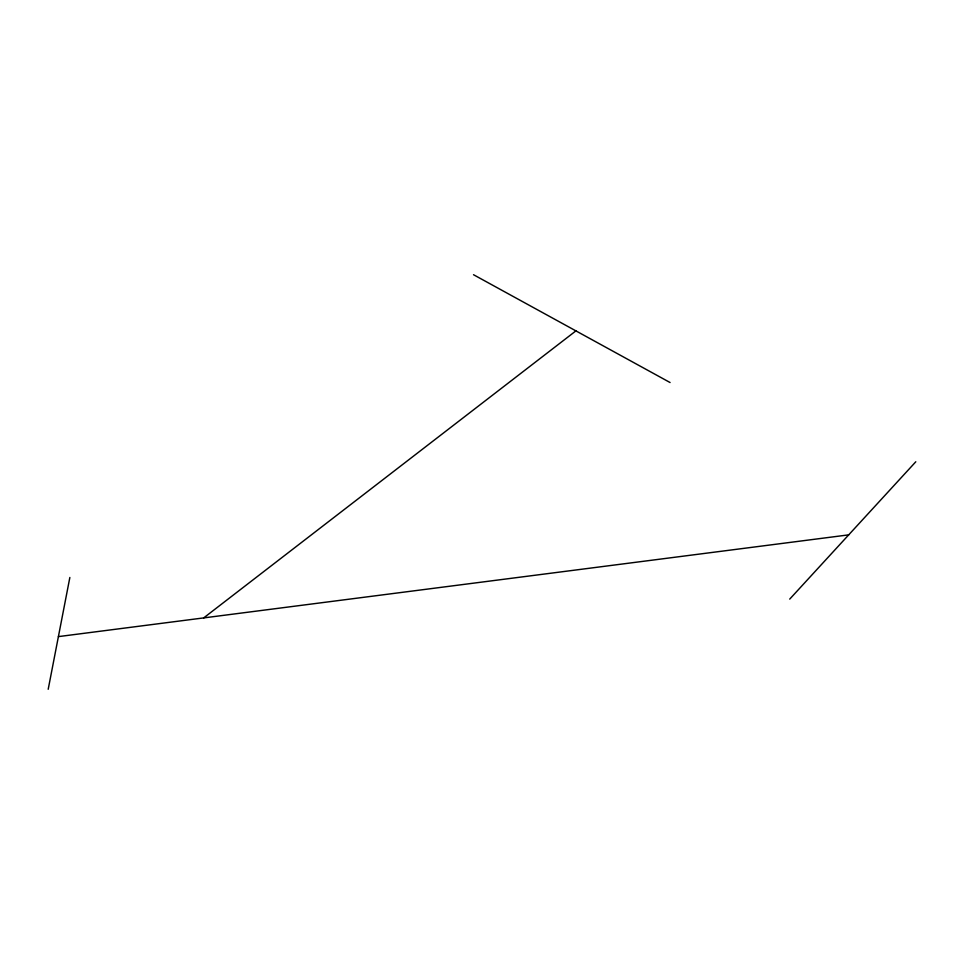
<?xml version="1.0" encoding="UTF-8"?>
<svg xmlns="http://www.w3.org/2000/svg" width="964" height="964" viewBox="0 0 964 964"><rect width="100%" height="100%" fill="white"/><g stroke="black" fill="none" stroke-linecap="round" stroke-linejoin="round"><path stroke-width="1.45" d="M48.2 689.284L69.854 577.472M789.721 599.114L915.8 461.768M203.681 617.912L575.918 330.881M58.406 636.614L848.706 534.863M473.517 274.716L670.076 382.527"/></g></svg>
